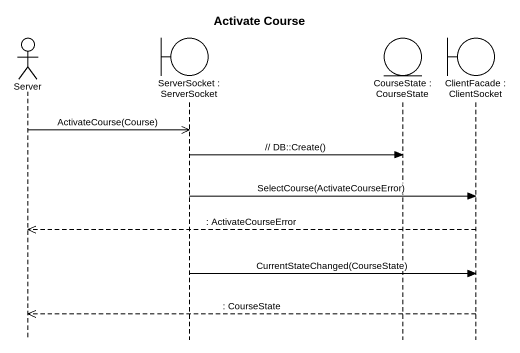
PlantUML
@startuml
title Activate Course
hide footbox
actor Server
boundary "ServerSocket : ServerSocket" as ServerSocket
entity "CourseState : CourseState" as CourseState
boundary "ClientFacade : ClientSocket" as ClientFacade

Server ->> ServerSocket : ActivateCourse(Course)
ServerSocket -> CourseState : // DB::Create()
ServerSocket -> ClientFacade : SelectCourse(ActivateCourseError)
ClientFacade -->> Server : : ActivateCourseError
ServerSocket -> ClientFacade : CurrentStateChanged(CourseState)
ClientFacade -->> Server : : CourseState
@enduml
